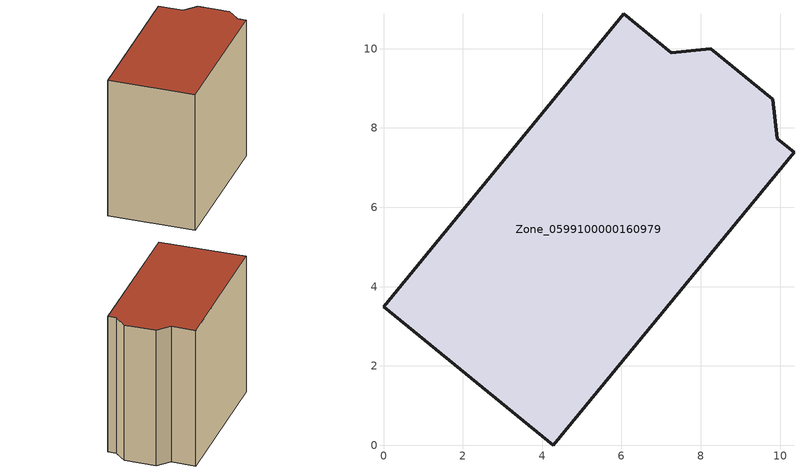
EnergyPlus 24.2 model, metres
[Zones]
Zone_0599100000160979
 floor ground (C_G): 0,3.49 6.06,10.88 7.25,9.89 8.25,10 9.81,8.73 9.93,7.73 10.35,7.39 4.28,0 z0
 wall outside (C_F): 6.06,10.88 0,3.49 4.28,0 10.35,7.39 9.93,7.73 9.81,8.73 8.25,10 7.25,9.89 6.06,10.88 z0:9.28
 roof outside (C_R): 9.93,7.73 9.81,8.73 8.25,10 7.25,9.89 6.06,10.88 0,3.49 4.28,0 10.35,7.39 z9.28
[BUILDING]
Pand.0599100000160979: North Axis=0; Terrain=City; Loads Convergence Tolerance Value=0.04; Temperature Convergence Tolerance Value=0.4; Solar Distribution=FullExterior; Maximum Number of Warmup Days=25; Minimum Number of Warmup Days=1
[Site:Location]
Rotterdam.The.Hague.AP_ZH_NLD Design_Conditions: Latitude=51.96; Longitude=4.45; Time Zone=1; Elevation=-4.5
[SITE:GROUNDTEMPERATURE:BUILDINGSURFACE]
18, 18, 18, 18, 18, 18, 18, 18, 18, 18, 18, 18
[MATERIAL] Thermal Absorptance=0.9; Solar Absorptance=0.7; Visible Absorptance=0.7
Name | Roughness | Thickness | Conductivity | Density | Specific Heat
G.TI.1946 | MediumSmooth | 0.15 | 1 | 540 | 1210
F.TI.1946 | Rough | 0.3 | 0.857143 | 1920 | 840
R.TI.1946 | MediumRough | 0.2 | 0.1 | 1500 | 1000
[CONSTRUCTION]
C_G: G.TI.1946
C_F: F.TI.1946
C_R: R.TI.1946
[ZONE]
Zone_0599100000160979: Type=1; Multiplier=1; Ceiling Height=Autocalculate; Volume=Autocalculate; Floor Area=autocalculate; Part of Total Floor Area=Yes
[ZONEINFILTRATION:DESIGNFLOWRATE]
Infil_Zone_0599100000160979: Zone or ZoneList or Space or SpaceList=Zone_0599100000160979; Schedule=AlwaysOn; Design Flow Rate Calculation Method=Flow/Area; Flow Rate per Floor Area=0.003; Constant Term Coefficient=1; Temperature Term Coefficient=0; Velocity Term Coefficient=0; Velocity Squared Term Coefficient=0
[HVACTEMPLATE:ZONE:IDEALLOADSAIRSYSTEM]
Zone_0599100000160979: Maximum Heating Supply Air Temperature=50; Minimum Cooling Supply Air Temperature=13; Maximum Heating Supply Air Humidity Ratio=0.0156; Minimum Cooling Supply Air Humidity Ratio=0.0077; Heating Limit=NoLimit; Cooling Limit=NoLimit; Dehumidification Control Type=ConstantSensibleHeatRatio; Cooling Sensible Heat Ratio=0.7; Dehumidification Setpoint=60; Humidification Control Type=None; Humidification Setpoint=30; Outdoor Air Method=None; Outdoor Air Flow Rate per Person=0.00944; Outdoor Air Flow Rate per Zone Floor Area=0; Outdoor Air Flow Rate per Zone=0; Demand Controlled Ventilation Type=None; Outdoor Air Economizer Type=NoEconomizer; Heat Recovery Type=None; Sensible Heat Recovery Effectiveness=0.7; Latent Heat Recovery Effectiveness=0.65
[ZONECONTROL:THERMOSTAT]
ThermostatControl_Zone_0599100000160979: Zone or ZoneList=Zone_0599100000160979; Control Type Schedule=DualSetpointControlType; Control 1=Thermostat_Zone_0599100000160979; Temperature Difference Between Cutout And Setpoint=0
[THERMOSTATSETPOINT:DUALSETPOINT]
Thermostat_Zone_0599100000160979: Heating Setpoint Temperature Schedule=HeatingSetpoint_Zone_0599100000160979; Cooling Setpoint Temperature Schedule=CoolingSetpoint_Zone_0599100000160979
[SCHEDULE:COMPACT]
HeatingSetpoint_Zone_0599100000160979: Through: 12/31, For: AllDays, Until: 24:00, 21
CoolingSetpoint_Zone_0599100000160979: Through: 12/31, For: AllDays, Until: 24:00, 24
DualSetpointControlType: Through: 12/31, For: AllDays, Until: 24:00, 4
AlwaysOn: Through: 12/31, For: AllDays, Until: 24:00, 1
